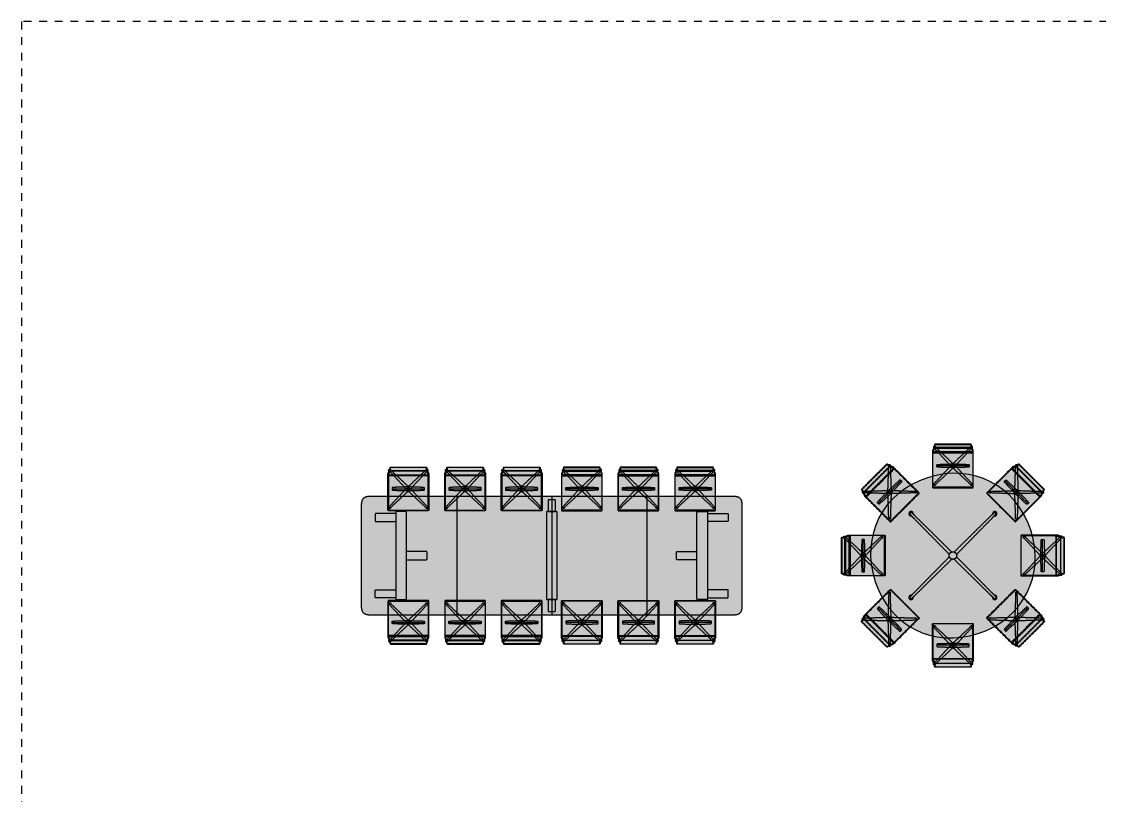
# Model space of a CAD drawing. Header units: metres. Extents: x -17 to 580, y -130 to 19.
# Drawn here: x 284.86 to 298.68, y -15.58 to -5.66 of the extents above; entities that cross this region are included whole.
import ezdxf

# ---------------------------------------------------------------- set-up
doc = ezdxf.new("R2010")
doc.units = ezdxf.units.M
for name, pattern in [('Dash Line_3', [0.002905, 0.001937, -0.000968375]), ('Style Black Lines_4', [0]), ('Style Border  Transparent Fill', [0])]:
    doc.linetypes.add(name, pattern=pattern)
for name, color, linetype, true_color in [('Imported blocks', 7, 'Continuous', 0x7a8bf7), ('Page Layout', 7, 'Continuous', 0xe0e0e0), ('Walls', 7, 'Continuous', 0xc7c7c7)]:
    doc.layers.add(name, color=color, linetype=linetype, true_color=true_color)

# ---------------------------------------------------------------- blocks, each defined once
blk = doc.blocks.new('Eames soft pad')
at = {"layer": 'Imported blocks', "transparency": 33554483}
h = blk.add_hatch(color=256, dxfattribs=at)
edge = h.paths.add_edge_path(flags=0)
edge.add_spline(control_points=[(0.107, 0.629), (0.332, 0.629), (0.557, 0.629)], knot_values=[0, 0, 0, 1, 1, 1], degree=2, periodic=0)
edge.add_spline(control_points=[(0.557, 0.629), (0.567, 0.629), (0.567, 0.619)], knot_values=[0, 0, 0, 1, 1, 1], degree=2, periodic=0)
edge.add_spline(control_points=[(0.567, 0.619), (0.567, 0.614), (0.567, 0.608)], knot_values=[0, 0, 0, 1, 1, 1], degree=2, periodic=0)
edge.add_spline(control_points=[(0.567, 0.608), (0.567, 0.605), (0.567, 0.602)], knot_values=[0, 0, 0, 1, 1, 1], degree=2, periodic=0)
edge.add_spline(control_points=[(0.567, 0.602), (0.577, 0.602), (0.581, 0.593)], knot_values=[0, 0, 0, 1, 1, 1], degree=2, periodic=0)
edge.add_spline(control_points=[(0.581, 0.593), (0.585, 0.584), (0.578, 0.577)], knot_values=[0, 0, 0, 1, 1, 1], degree=2, periodic=0)
edge.add_spline(control_points=[(0.578, 0.577), (0.585, 0.563), (0.592, 0.548)], knot_values=[0, 0, 0, 1, 1, 1], degree=2, periodic=0)
edge.add_spline(control_points=[(0.592, 0.548), (0.593, 0.546), (0.593, 0.544)], knot_values=[0, 0, 0, 1, 1, 1], degree=2, periodic=0)
edge.add_spline(control_points=[(0.593, 0.544), (0.593, 0.534), (0.593, 0.523)], knot_values=[0, 0, 0, 1, 1, 1], degree=2, periodic=0)
edge.add_spline(control_points=[(0.593, 0.523), (0.593, 0.302), (0.593, 0.08)], knot_values=[0, 0, 0, 1, 1, 1], degree=2, periodic=0)
edge.add_spline(control_points=[(0.593, 0.08), (0.593, 0.07), (0.583, 0.07)], knot_values=[0, 0, 0, 1, 1, 1], degree=2, periodic=0)
edge.add_spline(control_points=[(0.583, 0.07), (0.332, 0.07), (0.08, 0.07)], knot_values=[0, 0, 0, 1, 1, 1], degree=2, periodic=0)
edge.add_spline(control_points=[(0.08, 0.07), (0.07, 0.07), (0.07, 0.08)], knot_values=[0, 0, 0, 1, 1, 1], degree=2, periodic=0)
edge.add_spline(control_points=[(0.07, 0.08), (0.07, 0.302), (0.07, 0.523)], knot_values=[0, 0, 0, 1, 1, 1], degree=2, periodic=0)
edge.add_spline(control_points=[(0.07, 0.523), (0.07, 0.534), (0.07, 0.544)], knot_values=[0, 0, 0, 1, 1, 1], degree=2, periodic=0)
edge.add_spline(control_points=[(0.07, 0.544), (0.07, 0.546), (0.071, 0.548)], knot_values=[0, 0, 0, 1, 1, 1], degree=2, periodic=0)
edge.add_spline(control_points=[(0.071, 0.548), (0.078, 0.562), (0.085, 0.576)], knot_values=[0, 0, 0, 1, 1, 1], degree=2, periodic=0)
edge.add_spline(control_points=[(0.085, 0.576), (0.075, 0.583), (0.08, 0.593)], knot_values=[0, 0, 0, 1, 1, 1], degree=2, periodic=0)
edge.add_spline(control_points=[(0.08, 0.593), (0.084, 0.604), (0.096, 0.602)], knot_values=[0, 0, 0, 1, 1, 1], degree=2, periodic=0)
edge.add_spline(control_points=[(0.096, 0.602), (0.096, 0.605), (0.097, 0.608)], knot_values=[0, 0, 0, 1, 1, 1], degree=2, periodic=0)
edge.add_spline(control_points=[(0.097, 0.608), (0.097, 0.614), (0.097, 0.619)], knot_values=[0, 0, 0, 1, 1, 1], degree=2, periodic=0)
edge.add_spline(control_points=[(0.097, 0.619), (0.097, 0.629), (0.107, 0.629)], knot_values=[0, 0, 0, 1, 1, 1], degree=2, periodic=0)
at = {"layer": 'Imported blocks', "linetype": 'Style Black Lines_4'}
blk.add_lwpolyline([(0.593, 0.523), (0.07, 0.523)], dxfattribs=at)
at = {"layer": 'Imported blocks'}
for points, degree in [([(0.071, 0.548), (0.078, 0.562), (0.085, 0.576)], 2), ([(0.085, 0.576), (0.075, 0.583), (0.08, 0.593)], 2), ([(0.08, 0.593), (0.084, 0.604), (0.096, 0.602)], 2), ([(0.091, 0.572), (0.085, 0.557), (0.08, 0.542)], 2), ([(0.085, 0.592), (0.081, 0.586), (0.086, 0.581)], 2), ([(0.095, 0.597), (0.088, 0.599), (0.085, 0.592)], 2), ([(0.085, 0.576), (0.09, 0.586), (0.095, 0.597)], 2), ([(0.085, 0.576), (0.089, 0.573), (0.093, 0.573)], 2), ([(0.086, 0.581), (0.086, 0.58), (0.087, 0.58)], 2), ([(0.087, 0.58), (0.191, 0.469), (0.295, 0.358)], 2), ([(0.1, 0.578), (0.093, 0.578), (0.091, 0.572)], 2), ([(0.095, 0.597), (0.096, 0.599), (0.096, 0.602)], 2), ([(0.1, 0.595), (0.098, 0.597), (0.095, 0.597)], 2), ([(0.096, 0.602), (0.096, 0.605), (0.097, 0.608)], 2), ([(0.108, 0.588), (0.108, 0.6), (0.096, 0.602)], 2), ([(0.097, 0.619), (0.097, 0.629), (0.107, 0.629)], 2), ([(0.097, 0.608), (0.097, 0.614), (0.097, 0.619)], 2), ([(0.109, 0.624), (0.099, 0.624), (0.099, 0.614)], 2), ([(0.099, 0.614), (0.099, 0.604), (0.099, 0.594)], 2), ([(0.099, 0.594), (0.099, 0.584), (0.109, 0.584)], 2), ([(0.324, 0.386), (0.212, 0.49), (0.1, 0.595)], 2), ([(0.33, 0.578), (0.215, 0.578), (0.1, 0.578)], 2), ([(0.107, 0.629), (0.332, 0.629), (0.557, 0.629)], 2), ([(0.331, 0.624), (0.22, 0.624), (0.109, 0.624)], 2), ([(0.109, 0.584), (0.22, 0.584), (0.331, 0.584)], 2), ([(0.56, 0.578), (0.445, 0.578), (0.33, 0.578)], 2), ([(0.553, 0.624), (0.442, 0.624), (0.331, 0.624)], 2), ([(0.331, 0.584), (0.442, 0.584), (0.553, 0.584)], 2), ([(0.561, 0.595), (0.449, 0.49), (0.338, 0.386)], 2), ([(0.366, 0.357), (0.47, 0.469), (0.575, 0.581)], 2), ([(0.563, 0.614), (0.563, 0.624), (0.553, 0.624)], 2), ([(0.567, 0.602), (0.553, 0.602), (0.553, 0.587)], 2), ([(0.553, 0.584), (0.563, 0.584), (0.563, 0.594)], 2), ([(0.557, 0.629), (0.567, 0.629), (0.567, 0.619)], 2), ([(0.57, 0.572), (0.567, 0.578), (0.56, 0.578)], 2), ([(0.568, 0.597), (0.564, 0.598), (0.561, 0.595)], 2), ([(0.563, 0.594), (0.563, 0.604), (0.563, 0.614)], 2), ([(0.567, 0.619), (0.567, 0.614), (0.567, 0.608)], 2), ([(0.567, 0.608), (0.567, 0.605), (0.567, 0.602)], 2), ([(0.567, 0.602), (0.577, 0.602), (0.581, 0.593)], 2), ([(0.567, 0.602), (0.568, 0.6), (0.568, 0.597)], 2), ([(0.567, 0.573), (0.573, 0.573), (0.578, 0.577)], 2), ([(0.576, 0.592), (0.574, 0.597), (0.568, 0.597)], 2), ([(0.568, 0.597), (0.573, 0.587), (0.578, 0.577)], 2), ([(0.581, 0.542), (0.575, 0.557), (0.57, 0.572)], 2), ([(0.575, 0.581), (0.575, 0.581), (0.576, 0.582)], 2), ([(0.576, 0.582), (0.579, 0.587), (0.576, 0.592)], 2), ([(0.581, 0.593), (0.585, 0.584), (0.578, 0.577)], 2), ([(0.578, 0.577), (0.585, 0.563), (0.592, 0.548)], 2), ([(0.07, 0.544), (0.07, 0.546), (0.071, 0.548)], 2), ([(0.07, 0.523), (0.07, 0.534), (0.07, 0.544)], 2), ([(0.07, 0.08), (0.07, 0.302), (0.07, 0.523)], 2), ([(0.086, 0.518), (0.076, 0.518), (0.076, 0.508)], 2), ([(0.076, 0.508), (0.076, 0.297), (0.076, 0.086)], 2), ([(0.08, 0.542), (0.078, 0.538), (0.081, 0.533)], 2), ([(0.081, 0.533), (0.084, 0.529), (0.089, 0.529)], 2), ([(0.577, 0.518), (0.332, 0.518), (0.086, 0.518)], 2), ([(0.089, 0.529), (0.21, 0.529), (0.33, 0.529)], 2), ([(0.33, 0.529), (0.451, 0.529), (0.572, 0.529)], 2), ([(0.572, 0.529), (0.577, 0.529), (0.58, 0.533)], 2), ([(0.587, 0.508), (0.587, 0.518), (0.577, 0.518)], 2), ([(0.58, 0.533), (0.583, 0.538), (0.581, 0.542)], 2), ([(0.587, 0.086), (0.587, 0.297), (0.587, 0.508)], 2), ([(0.592, 0.548), (0.593, 0.546), (0.593, 0.544)], 2), ([(0.593, 0.544), (0.593, 0.534), (0.593, 0.523)], 2), ([(0.593, 0.523), (0.593, 0.302), (0.593, 0.08)], 2), ([(0.295, 0.344), (0.19, 0.232), (0.086, 0.12)], 2), ([(0.1, 0.106), (0.212, 0.211), (0.323, 0.315)], 2), ([(0.132, 0.368), (0.123, 0.368), (0.123, 0.358)], 2), ([(0.123, 0.358), (0.123, 0.35), (0.123, 0.343)], 2), ([(0.123, 0.35), (0.33, 0.35), (0.537, 0.35)], 2), ([(0.123, 0.343), (0.123, 0.333), (0.132, 0.333)], 2), ([(0.33, 0.375), (0.231, 0.372), (0.132, 0.368)], 2), ([(0.132, 0.333), (0.231, 0.329), (0.33, 0.326)], 2), ([(0.295, 0.358), (0.301, 0.351), (0.295, 0.344)], 2), ([(0.33, 0.37), (0.319, 0.37), (0.31, 0.362), (0.31, 0.35)], 3), ([(0.31, 0.35), (0.31, 0.339), (0.319, 0.33), (0.33, 0.33)], 3), ([(0.33, 0.368), (0.32, 0.368), (0.312, 0.361), (0.312, 0.35)], 3), ([(0.312, 0.35), (0.312, 0.34), (0.32, 0.332), (0.33, 0.332)], 3), ([(0.33, 0.365), (0.322, 0.365), (0.315, 0.359), (0.315, 0.35)], 3), ([(0.315, 0.35), (0.315, 0.342), (0.322, 0.335), (0.33, 0.335)], 3), ([(0.323, 0.315), (0.33, 0.321), (0.337, 0.315)], 2), ([(0.338, 0.386), (0.331, 0.38), (0.324, 0.386)], 2), ([(0.331, 0.375), (0.33, 0.375), (0.33, 0.375)], 2), ([(0.35, 0.35), (0.35, 0.362), (0.342, 0.37), (0.33, 0.37)], 3), ([(0.348, 0.35), (0.348, 0.361), (0.341, 0.368), (0.33, 0.368)], 3), ([(0.345, 0.35), (0.345, 0.359), (0.339, 0.365), (0.33, 0.365)], 3), ([(0.33, 0.33), (0.342, 0.33), (0.35, 0.339), (0.35, 0.35)], 3), ([(0.33, 0.335), (0.339, 0.335), (0.345, 0.342), (0.345, 0.35)], 3), ([(0.33, 0.332), (0.341, 0.332), (0.348, 0.34), (0.348, 0.35)], 3), ([(0.33, 0.326), (0.33, 0.326), (0.331, 0.326)], 2), ([(0.529, 0.368), (0.43, 0.372), (0.331, 0.375)], 2), ([(0.331, 0.326), (0.43, 0.329), (0.529, 0.333)], 2), ([(0.337, 0.315), (0.449, 0.211), (0.561, 0.106)], 2), ([(0.366, 0.343), (0.359, 0.35), (0.366, 0.357)], 2), ([(0.575, 0.12), (0.47, 0.232), (0.366, 0.343)], 2), ([(0.537, 0.358), (0.537, 0.368), (0.529, 0.368)], 2), ([(0.529, 0.333), (0.537, 0.333), (0.537, 0.343)], 2), ([(0.537, 0.343), (0.537, 0.35), (0.537, 0.358)], 2), ([(0.08, 0.07), (0.07, 0.07), (0.07, 0.08)], 2), ([(0.076, 0.086), (0.076, 0.076), (0.086, 0.076)], 2), ([(0.08, 0.119), (0.077, 0.113), (0.079, 0.107), (0.083, 0.103)], 3), ([(0.093, 0.128), (0.087, 0.128), (0.082, 0.125), (0.08, 0.119)], 3), ([(0.583, 0.07), (0.332, 0.07), (0.08, 0.07)], 2), ([(0.086, 0.12), (0.079, 0.113), (0.086, 0.106)], 2), ([(0.083, 0.103), (0.087, 0.099), (0.093, 0.098), (0.099, 0.1)], 3), ([(0.086, 0.106), (0.093, 0.1), (0.1, 0.106)], 2), ([(0.086, 0.076), (0.332, 0.076), (0.577, 0.076)], 2), ([(0.099, 0.1), (0.105, 0.102), (0.108, 0.107), (0.108, 0.113)], 3), ([(0.553, 0.113), (0.553, 0.107), (0.556, 0.102), (0.562, 0.1)], 3), ([(0.561, 0.106), (0.568, 0.1), (0.574, 0.106)], 2), ([(0.562, 0.1), (0.567, 0.098), (0.573, 0.099), (0.578, 0.103)], 3), ([(0.581, 0.119), (0.579, 0.125), (0.573, 0.128), (0.567, 0.128)], 3), ([(0.574, 0.106), (0.581, 0.113), (0.575, 0.12)], 2), ([(0.577, 0.076), (0.587, 0.076), (0.587, 0.086)], 2), ([(0.578, 0.103), (0.582, 0.107), (0.583, 0.113), (0.581, 0.119)], 3), ([(0.593, 0.08), (0.593, 0.07), (0.583, 0.07)], 2)]:
    blk.add_open_spline(points, degree=degree, dxfattribs=at)
blk = doc.blocks.new('Rockwell unscripted')
at = {"layer": 'Imported blocks', "transparency": 33554483}
h = blk.add_hatch(color=256, dxfattribs=at)
edge = h.paths.add_edge_path(flags=0)
edge.add_spline(control_points=[(4.997, 0.222), (4.997, 0.12), (4.895, 0.12)], knot_values=[0, 0, 0, 1, 1, 1], degree=2, periodic=0)
edge.add_line((4.895, 0.12), (2.558, 0.12))
edge.add_line((2.558, 0.12), (0.222, 0.12))
edge.add_spline(control_points=[(0.222, 0.12), (0.12, 0.12), (0.12, 0.222)], knot_values=[0, 0, 0, 1, 1, 1], degree=2, periodic=0)
edge.add_line((0.12, 0.222), (0.12, 1.542))
edge.add_spline(control_points=[(0.12, 1.542), (0.12, 1.644), (0.222, 1.644)], knot_values=[0, 0, 0, 1, 1, 1], degree=2, periodic=0)
edge.add_line((0.222, 1.644), (2.558, 1.644))
edge.add_line((2.558, 1.644), (4.895, 1.644))
edge.add_spline(control_points=[(4.895, 1.644), (4.997, 1.644), (4.997, 1.542)], knot_values=[0, 0, 0, 1, 1, 1], degree=2, periodic=0)
edge.add_line((4.997, 1.542), (4.997, 0.222))
at = {"layer": 'Imported blocks', "linetype": 'Style Border  Transparent Fill'}
for points in [[(0.12, 0.222), (0.12, 1.542)], [(0.222, 1.644), (2.558, 1.644), (4.895, 1.644)], [(4.997, 1.542), (4.997, 0.222)], [(4.895, 0.12), (2.558, 0.12), (0.222, 0.12)]]:
    blk.add_lwpolyline(points, dxfattribs=at)
at = {"layer": 'Imported blocks', "linetype": 'Style Black Lines_4'}
for points in [[(2.558, 1.644), (2.558, 0.882)], [(2.558, 0.882), (2.558, 0.12)], [(2.558, 0.882), (2.558, 0.12)]]:
    blk.add_lwpolyline(points, dxfattribs=at)
at = {"layer": 'Imported blocks'}
for points in [[(0.12, 1.542), (0.12, 1.644), (0.222, 1.644)], [(1.339, 1.644), (1.339, 0.882), (1.339, 0.12)], [(2.521, 1.598), (2.511, 1.598), (2.511, 1.588)], [(2.511, 1.588), (2.511, 1.517), (2.511, 1.446)], [(2.558, 1.598), (2.54, 1.598), (2.521, 1.598)], [(2.595, 1.598), (2.577, 1.598), (2.558, 1.598)], [(2.605, 1.588), (2.605, 1.598), (2.595, 1.598)], [(2.605, 1.446), (2.605, 1.517), (2.605, 1.588)], [(3.778, 1.644), (3.778, 0.882), (3.778, 0.12)], [(4.895, 1.644), (4.997, 1.644), (4.997, 1.542)], [(0.305, 1.423), (0.295, 1.423), (0.295, 1.413)], [(0.295, 1.413), (0.295, 1.371), (0.295, 1.329)], [(0.558, 1.423), (0.432, 1.423), (0.305, 1.423)], [(0.568, 1.446), (0.558, 1.446), (0.558, 1.436)], [(0.558, 1.436), (0.558, 0.882), (0.558, 0.328)], [(0.686, 1.446), (0.627, 1.446), (0.568, 1.446)], [(0.696, 1.436), (0.696, 1.446), (0.686, 1.446)], [(0.696, 0.328), (0.696, 0.882), (0.696, 1.436)], [(2.499, 1.446), (2.489, 1.446), (2.489, 1.436)], [(2.489, 1.436), (2.489, 0.882), (2.489, 0.328)], [(2.558, 1.446), (2.529, 1.446), (2.499, 1.446)], [(2.511, 1.446), (2.535, 1.446), (2.558, 1.446)], [(2.617, 1.446), (2.588, 1.446), (2.558, 1.446)], [(2.558, 1.446), (2.582, 1.446), (2.605, 1.446)], [(2.627, 1.436), (2.627, 1.446), (2.617, 1.446)], [(2.627, 0.328), (2.627, 0.882), (2.627, 1.436)], [(4.42, 1.436), (4.42, 1.446), (4.43, 1.446)], [(4.42, 0.328), (4.42, 0.882), (4.42, 1.436)], [(4.43, 1.446), (4.489, 1.446), (4.548, 1.446)], [(4.548, 1.446), (4.558, 1.446), (4.558, 1.436)], [(4.558, 1.436), (4.558, 0.882), (4.558, 0.328)], [(4.558, 1.423), (4.685, 1.423), (4.811, 1.423)], [(4.811, 1.423), (4.821, 1.423), (4.821, 1.413)], [(4.821, 1.413), (4.821, 1.371), (4.821, 1.329)], [(0.295, 1.329), (0.295, 1.319), (0.305, 1.319)], [(0.305, 1.319), (0.432, 1.319), (0.558, 1.319)], [(4.811, 1.319), (4.685, 1.319), (4.558, 1.319)], [(4.821, 1.329), (4.821, 1.319), (4.811, 1.319)], [(0.949, 0.934), (0.823, 0.934), (0.696, 0.934)], [(0.696, 0.83), (0.823, 0.83), (0.949, 0.83)], [(0.959, 0.924), (0.959, 0.934), (0.949, 0.934)], [(0.949, 0.83), (0.959, 0.83), (0.959, 0.84)], [(0.959, 0.84), (0.959, 0.882), (0.959, 0.924)], [(4.157, 0.924), (4.157, 0.934), (4.167, 0.934)], [(4.157, 0.84), (4.157, 0.882), (4.157, 0.924)], [(4.167, 0.83), (4.157, 0.83), (4.157, 0.84)], [(4.167, 0.934), (4.294, 0.934), (4.42, 0.934)], [(4.42, 0.83), (4.294, 0.83), (4.167, 0.83)], [(0.295, 0.435), (0.295, 0.445), (0.305, 0.445)], [(0.295, 0.351), (0.295, 0.393), (0.295, 0.435)], [(0.305, 0.445), (0.432, 0.445), (0.558, 0.445)], [(4.811, 0.445), (4.685, 0.445), (4.558, 0.445)], [(4.821, 0.435), (4.821, 0.445), (4.811, 0.445)], [(4.821, 0.351), (4.821, 0.393), (4.821, 0.435)], [(0.305, 0.341), (0.295, 0.341), (0.295, 0.351)], [(0.558, 0.341), (0.432, 0.341), (0.305, 0.341)], [(0.558, 0.328), (0.558, 0.318), (0.568, 0.318)], [(0.568, 0.318), (0.627, 0.318), (0.686, 0.318)], [(0.686, 0.318), (0.696, 0.318), (0.696, 0.328)], [(2.489, 0.328), (2.489, 0.318), (2.499, 0.318)], [(2.499, 0.318), (2.529, 0.318), (2.558, 0.318)], [(2.558, 0.318), (2.535, 0.318), (2.511, 0.318)], [(2.511, 0.318), (2.511, 0.247), (2.511, 0.176)], [(2.605, 0.318), (2.582, 0.318), (2.558, 0.318)], [(2.558, 0.318), (2.588, 0.318), (2.617, 0.318)], [(2.605, 0.176), (2.605, 0.247), (2.605, 0.318)], [(2.617, 0.318), (2.627, 0.318), (2.627, 0.328)], [(4.43, 0.318), (4.42, 0.318), (4.42, 0.328)], [(4.548, 0.318), (4.489, 0.318), (4.43, 0.318)], [(4.558, 0.328), (4.558, 0.318), (4.548, 0.318)], [(4.558, 0.341), (4.685, 0.341), (4.811, 0.341)], [(4.811, 0.341), (4.821, 0.341), (4.821, 0.351)], [(0.222, 0.12), (0.12, 0.12), (0.12, 0.222)], [(2.511, 0.176), (2.511, 0.166), (2.521, 0.166)], [(2.521, 0.166), (2.54, 0.166), (2.558, 0.166)], [(2.558, 0.166), (2.577, 0.166), (2.595, 0.166)], [(2.595, 0.166), (2.605, 0.166), (2.605, 0.176)], [(4.997, 0.222), (4.997, 0.12), (4.895, 0.12)]]:
    blk.add_open_spline(points, degree=2, dxfattribs=at)
blk = doc.blocks.new('Rockwell unscripted 12 seater desk')
at = {"layer": 'Imported blocks'}
for name, p in [('Eames soft pad', (0.388, 3.064)), ('Eames soft pad', (1.116, 3.064)), ('Eames soft pad', (1.841, 3.064)), ('Rockwell unscripted', (0, 1.676))]:
    blk.add_blockref(name, p, dxfattribs=at)
at = {"layer": 'Imported blocks', "xscale": -1}
for p in [(3.276, 3.064), (4.001, 3.064), (4.729, 3.064)]:
    blk.add_blockref('Eames soft pad', p, dxfattribs=at)
at = {"layer": 'Imported blocks', "xscale": -1, "rotation": 180}
for p in [(0.388, 2.052), (1.116, 2.052), (1.841, 2.052)]:
    blk.add_blockref('Eames soft pad', p, dxfattribs=at)
at = {"layer": 'Imported blocks', "rotation": 180}
for p in [(3.276, 2.052), (4.001, 2.052), (4.729, 2.052)]:
    blk.add_blockref('Eames soft pad', p, dxfattribs=at)
blk = doc.blocks.new('Meeting desk round')
at = {"layer": 'Imported blocks', "transparency": 33554483}
h = blk.add_hatch(color=256, dxfattribs=at)
edge = h.paths.add_edge_path(flags=0)
edge.add_spline(control_points=[(2.169, 1.495), (1.981, 2.071), (1.422, 2.356), (0.845, 2.169)], knot_values=[0, 0, 0, 0, 1, 1, 1, 1], degree=3, periodic=0)
edge.add_spline(control_points=[(0.845, 2.169), (0.269, 1.981), (-0.016, 1.422), (0.171, 0.845)], knot_values=[0, 0, 0, 0, 1, 1, 1, 1], degree=3, periodic=0)
edge.add_spline(control_points=[(0.171, 0.845), (0.359, 0.269), (0.918, -0.016), (1.495, 0.171)], knot_values=[0, 0, 0, 0, 1, 1, 1, 1], degree=3, periodic=0)
edge.add_spline(control_points=[(1.495, 0.171), (2.071, 0.359), (2.356, 0.918), (2.169, 1.495)], knot_values=[0, 0, 0, 0, 1, 1, 1, 1], degree=3, periodic=0)
at = {"layer": 'Imported blocks'}
for points, degree in [([(2.169, 1.495), (1.981, 2.071), (1.422, 2.356), (0.845, 2.169)], 3), ([(0.845, 2.169), (0.269, 1.981), (-0.016, 1.422), (0.171, 0.845)], 3), ([(0.608, 1.717), (0.607, 1.715), (0.606, 1.712)], 2), ([(0.606, 1.712), (0.606, 1.709), (0.606, 1.706)], 2), ([(0.606, 1.706), (0.606, 1.704), (0.606, 1.701)], 2), ([(0.606, 1.701), (0.607, 1.698), (0.608, 1.696)], 2), ([(0.61, 1.722), (0.609, 1.72), (0.608, 1.717)], 2), ([(0.608, 1.696), (0.61, 1.693), (0.611, 1.691)], 2), ([(0.614, 1.727), (0.612, 1.724), (0.61, 1.722)], 2), ([(0.611, 1.691), (0.613, 1.689), (0.614, 1.687)], 2), ([(0.618, 1.73), (0.616, 1.728), (0.614, 1.727)], 2), ([(0.614, 1.687), (0.617, 1.685), (0.619, 1.683)], 2), ([(0.623, 1.733), (0.62, 1.731), (0.618, 1.73)], 2), ([(0.618, 1.711), (0.619, 1.713), (0.62, 1.715)], 2), ([(0.62, 1.715), (0.619, 1.713), (0.618, 1.711)], 2), ([(0.618, 1.706), (0.618, 1.709), (0.618, 1.711)], 2), ([(0.618, 1.711), (0.618, 1.709), (0.618, 1.706)], 2), ([(0.618, 1.702), (0.618, 1.704), (0.618, 1.706)], 2), ([(0.618, 1.706), (0.618, 1.704), (0.618, 1.702)], 2), ([(0.62, 1.698), (0.619, 1.7), (0.618, 1.702)], 2), ([(0.618, 1.702), (0.619, 1.7), (0.62, 1.698)], 2), ([(0.619, 1.683), (0.621, 1.682), (0.624, 1.681)], 2), ([(0.62, 1.715), (0.621, 1.716), (0.623, 1.718)], 2), ([(0.623, 1.718), (0.621, 1.716), (0.62, 1.715)], 2), ([(0.623, 1.694), (0.622, 1.696), (0.62, 1.698)], 2), ([(0.62, 1.698), (0.622, 1.696), (0.623, 1.694)], 2), ([(0.628, 1.735), (0.625, 1.734), (0.623, 1.733)], 2), ([(0.623, 1.718), (0.625, 1.72), (0.626, 1.721)], 2), ([(0.626, 1.721), (0.625, 1.72), (0.623, 1.718)], 2), ([(0.627, 1.692), (0.625, 1.693), (0.623, 1.694)], 2), ([(0.623, 1.694), (0.625, 1.693), (0.627, 1.692)], 2), ([(0.624, 1.681), (0.626, 1.68), (0.629, 1.679)], 2), ([(0.626, 1.721), (0.628, 1.722), (0.63, 1.723)], 2), ([(0.63, 1.723), (0.628, 1.722), (0.626, 1.721)], 2), ([(0.639, 1.679), (0.633, 1.685), (0.627, 1.692)], 2), ([(0.627, 1.692), (0.646, 1.672), (0.666, 1.652)], 2), ([(0.633, 1.735), (0.631, 1.735), (0.628, 1.735)], 2), ([(0.629, 1.679), (0.632, 1.679), (0.634, 1.679)], 2), ([(0.63, 1.723), (0.632, 1.723), (0.635, 1.723)], 2), ([(0.635, 1.723), (0.632, 1.723), (0.63, 1.723)], 2), ([(0.639, 1.735), (0.636, 1.735), (0.633, 1.735)], 2), ([(0.634, 1.679), (0.636, 1.679), (0.639, 1.679)], 2), ([(0.635, 1.723), (0.637, 1.723), (0.639, 1.723)], 2), ([(0.639, 1.723), (0.637, 1.723), (0.635, 1.723)], 2), ([(0.644, 1.733), (0.642, 1.734), (0.639, 1.735)], 2), ([(0.639, 1.723), (0.641, 1.722), (0.643, 1.721)], 2), ([(0.643, 1.721), (0.641, 1.722), (0.639, 1.723)], 2), ([(0.643, 1.721), (0.645, 1.719), (0.647, 1.718)], 2), ([(0.647, 1.718), (0.645, 1.719), (0.643, 1.721)], 2), ([(0.649, 1.731), (0.647, 1.732), (0.644, 1.733)], 2), ([(0.647, 1.718), (0.648, 1.716), (0.649, 1.714)], 2), ([(0.649, 1.714), (0.648, 1.716), (0.647, 1.718)], 2), ([(0.654, 1.727), (0.651, 1.729), (0.649, 1.731)], 2), ([(0.649, 1.714), (0.656, 1.708), (0.662, 1.702)], 2), ([(0.689, 1.675), (0.669, 1.695), (0.649, 1.714)], 2), ([(0.649, 1.714), (0.649, 1.714), (0.649, 1.714)], 2), ([(0.657, 1.723), (0.655, 1.725), (0.654, 1.727)], 2), ([(0.66, 1.718), (0.659, 1.721), (0.657, 1.723)], 2), ([(0.662, 1.713), (0.661, 1.716), (0.66, 1.718)], 2), ([(0.662, 1.708), (0.662, 1.71), (0.662, 1.713)], 2), ([(0.662, 1.702), (0.662, 1.705), (0.662, 1.708)], 2), ([(1.155, 1.216), (0.922, 1.446), (0.689, 1.675)], 2), ([(1.652, 1.675), (1.419, 1.446), (1.186, 1.216)], 2), ([(1.692, 1.714), (1.672, 1.695), (1.652, 1.675)], 2), ([(1.675, 1.652), (1.695, 1.672), (1.714, 1.692)], 2), ([(1.681, 1.718), (1.68, 1.715), (1.679, 1.712)], 2), ([(1.679, 1.702), (1.685, 1.708), (1.692, 1.714)], 2), ([(1.679, 1.712), (1.679, 1.71), (1.679, 1.707)], 2), ([(1.679, 1.707), (1.679, 1.704), (1.679, 1.702)], 2), ([(1.684, 1.723), (1.682, 1.72), (1.681, 1.718)], 2), ([(1.687, 1.727), (1.685, 1.725), (1.684, 1.723)], 2), ([(1.691, 1.73), (1.689, 1.729), (1.687, 1.727)], 2), ([(1.696, 1.733), (1.694, 1.732), (1.691, 1.73)], 2), ([(1.692, 1.714), (1.693, 1.716), (1.694, 1.717)], 2), ([(1.694, 1.717), (1.693, 1.716), (1.692, 1.714)], 2), ([(1.694, 1.717), (1.695, 1.718), (1.696, 1.719)], 2), ([(1.696, 1.719), (1.695, 1.718), (1.694, 1.717)], 2), ([(1.702, 1.735), (1.699, 1.734), (1.696, 1.733)], 2), ([(1.696, 1.719), (1.697, 1.72), (1.699, 1.721)], 2), ([(1.699, 1.721), (1.697, 1.72), (1.696, 1.719)], 2), ([(1.699, 1.721), (1.701, 1.722), (1.703, 1.723)], 2), ([(1.703, 1.723), (1.701, 1.722), (1.699, 1.721)], 2), ([(1.707, 1.735), (1.704, 1.735), (1.702, 1.735)], 2), ([(1.714, 1.692), (1.708, 1.685), (1.702, 1.679)], 2), ([(1.702, 1.679), (1.705, 1.679), (1.707, 1.679)], 2), ([(1.703, 1.723), (1.705, 1.723), (1.707, 1.723)], 2), ([(1.707, 1.723), (1.705, 1.723), (1.703, 1.723)], 2), ([(1.713, 1.735), (1.71, 1.735), (1.707, 1.735)], 2), ([(1.707, 1.723), (1.709, 1.723), (1.711, 1.722)], 2), ([(1.711, 1.722), (1.709, 1.723), (1.707, 1.723)], 2), ([(1.707, 1.679), (1.71, 1.679), (1.713, 1.679)], 2), ([(1.711, 1.722), (1.713, 1.722), (1.715, 1.721)], 2), ([(1.715, 1.721), (1.713, 1.722), (1.711, 1.722)], 2), ([(1.718, 1.733), (1.715, 1.734), (1.713, 1.735)], 2), ([(1.713, 1.679), (1.715, 1.68), (1.718, 1.681)], 2), ([(1.718, 1.694), (1.716, 1.693), (1.714, 1.692)], 2), ([(1.714, 1.692), (1.716, 1.693), (1.718, 1.694)], 2), ([(1.714, 1.692), (1.714, 1.692), (1.714, 1.692)], 2), ([(1.715, 1.721), (1.717, 1.719), (1.719, 1.718)], 2), ([(1.719, 1.718), (1.717, 1.719), (1.715, 1.721)], 2), ([(1.723, 1.73), (1.72, 1.732), (1.718, 1.733)], 2), ([(1.721, 1.698), (1.719, 1.696), (1.718, 1.694)], 2), ([(1.718, 1.694), (1.719, 1.696), (1.721, 1.698)], 2), ([(1.718, 1.681), (1.72, 1.682), (1.723, 1.683)], 2), ([(1.719, 1.718), (1.72, 1.716), (1.721, 1.714)], 2), ([(1.721, 1.714), (1.72, 1.716), (1.719, 1.718)], 2), ([(1.721, 1.714), (1.722, 1.712), (1.723, 1.71)], 2), ([(1.723, 1.71), (1.722, 1.712), (1.721, 1.714)], 2), ([(1.722, 1.702), (1.722, 1.7), (1.721, 1.698)], 2), ([(1.721, 1.698), (1.722, 1.7), (1.722, 1.702)], 2), ([(1.723, 1.706), (1.723, 1.704), (1.722, 1.702)], 2), ([(1.722, 1.702), (1.723, 1.704), (1.723, 1.706)], 2), ([(1.727, 1.727), (1.725, 1.729), (1.723, 1.73)], 2), ([(1.723, 1.71), (1.723, 1.708), (1.723, 1.706)], 2), ([(1.723, 1.706), (1.723, 1.708), (1.723, 1.71)], 2), ([(1.723, 1.683), (1.725, 1.685), (1.727, 1.687)], 2), ([(1.731, 1.723), (1.729, 1.725), (1.727, 1.727)], 2), ([(1.727, 1.687), (1.729, 1.689), (1.731, 1.691)], 2), ([(1.733, 1.718), (1.732, 1.72), (1.731, 1.723)], 2), ([(1.731, 1.691), (1.732, 1.694), (1.733, 1.696)], 2), ([(1.735, 1.712), (1.734, 1.715), (1.733, 1.718)], 2), ([(1.733, 1.696), (1.734, 1.699), (1.735, 1.701)], 2), ([(1.735, 1.707), (1.735, 1.71), (1.735, 1.712)], 2), ([(1.735, 1.701), (1.735, 1.704), (1.735, 1.707)], 2), ([(0.666, 1.652), (0.895, 1.419), (1.125, 1.186)], 2), ([(1.217, 1.186), (1.446, 1.419), (1.675, 1.652)], 2), ([(1.495, 0.171), (2.071, 0.359), (2.356, 0.918), (2.169, 1.495)], 3), ([(1.125, 1.155), (0.895, 0.922), (0.666, 0.689)], 2), ([(0.689, 0.666), (0.922, 0.895), (1.155, 1.124)], 2), ([(1.122, 1.17), (1.122, 1.174), (1.123, 1.178)], 2), ([(1.123, 1.163), (1.122, 1.167), (1.122, 1.17)], 2), ([(1.123, 1.178), (1.124, 1.182), (1.124, 1.185)], 2), ([(1.124, 1.155), (1.124, 1.159), (1.123, 1.163)], 2), ([(1.124, 1.185), (1.126, 1.189), (1.127, 1.192)], 2), ([(1.127, 1.148), (1.126, 1.152), (1.124, 1.155)], 2), ([(1.125, 1.186), (1.126, 1.189), (1.127, 1.193)], 2), ([(1.125, 1.186), (1.125, 1.186), (1.125, 1.186)], 2), ([(1.127, 1.148), (1.126, 1.152), (1.125, 1.155)], 2), ([(1.127, 1.192), (1.129, 1.196), (1.131, 1.199)], 2), ([(1.127, 1.193), (1.129, 1.196), (1.131, 1.199)], 2), ([(1.131, 1.142), (1.129, 1.145), (1.127, 1.148)], 2), ([(1.131, 1.142), (1.129, 1.145), (1.127, 1.148)], 2), ([(1.131, 1.199), (1.134, 1.202), (1.136, 1.205)], 2), ([(1.131, 1.199), (1.134, 1.202), (1.136, 1.205)], 2), ([(1.136, 1.136), (1.134, 1.139), (1.131, 1.142)], 2), ([(1.136, 1.136), (1.134, 1.139), (1.131, 1.142)], 2), ([(1.136, 1.205), (1.139, 1.207), (1.142, 1.21)], 2), ([(1.136, 1.205), (1.139, 1.207), (1.142, 1.21)], 2), ([(1.142, 1.131), (1.139, 1.134), (1.136, 1.136)], 2), ([(1.142, 1.131), (1.139, 1.134), (1.136, 1.136)], 2), ([(1.142, 1.21), (1.145, 1.212), (1.149, 1.214)], 2), ([(1.142, 1.21), (1.145, 1.212), (1.148, 1.214)], 2), ([(1.149, 1.127), (1.145, 1.129), (1.142, 1.131)], 2), ([(1.148, 1.127), (1.145, 1.129), (1.142, 1.131)], 2), ([(1.148, 1.214), (1.152, 1.215), (1.155, 1.216)], 2), ([(1.155, 1.124), (1.152, 1.126), (1.148, 1.127)], 2), ([(1.149, 1.214), (1.152, 1.215), (1.156, 1.217)], 2), ([(1.156, 1.124), (1.152, 1.126), (1.149, 1.127)], 2), ([(1.155, 1.124), (1.155, 1.124), (1.155, 1.124)], 2), ([(1.156, 1.217), (1.159, 1.217), (1.163, 1.218)], 2), ([(1.163, 1.123), (1.159, 1.124), (1.156, 1.124)], 2), ([(1.163, 1.218), (1.167, 1.219), (1.171, 1.219)], 2), ([(1.171, 1.122), (1.167, 1.122), (1.163, 1.123)], 2), ([(1.171, 1.219), (1.174, 1.219), (1.178, 1.218)], 2), ([(1.178, 1.123), (1.174, 1.122), (1.171, 1.122)], 2), ([(1.178, 1.218), (1.182, 1.217), (1.186, 1.217)], 2), ([(1.186, 1.124), (1.182, 1.124), (1.178, 1.123)], 2), ([(1.186, 1.217), (1.189, 1.215), (1.193, 1.214)], 2), ([(1.186, 1.216), (1.186, 1.216), (1.186, 1.216)], 2), ([(1.186, 1.216), (1.189, 1.215), (1.193, 1.214)], 2), ([(1.193, 1.127), (1.189, 1.126), (1.186, 1.124)], 2), ([(1.193, 1.127), (1.189, 1.126), (1.186, 1.124)], 2), ([(1.186, 1.124), (1.419, 0.895), (1.652, 0.666)], 2), ([(1.193, 1.214), (1.196, 1.212), (1.199, 1.21)], 2), ([(1.193, 1.214), (1.196, 1.212), (1.199, 1.21)], 2), ([(1.199, 1.131), (1.196, 1.129), (1.193, 1.127)], 2), ([(1.199, 1.131), (1.196, 1.129), (1.193, 1.127)], 2), ([(1.199, 1.21), (1.202, 1.207), (1.205, 1.205)], 2), ([(1.199, 1.21), (1.202, 1.207), (1.205, 1.205)], 2), ([(1.205, 1.136), (1.202, 1.134), (1.199, 1.131)], 2), ([(1.205, 1.136), (1.202, 1.134), (1.199, 1.131)], 2), ([(1.205, 1.205), (1.207, 1.202), (1.21, 1.199)], 2), ([(1.205, 1.205), (1.207, 1.202), (1.21, 1.199)], 2), ([(1.21, 1.142), (1.207, 1.139), (1.205, 1.136)], 2), ([(1.21, 1.142), (1.207, 1.139), (1.205, 1.136)], 2), ([(1.21, 1.199), (1.212, 1.196), (1.214, 1.192)], 2), ([(1.21, 1.199), (1.212, 1.196), (1.214, 1.193)], 2), ([(1.214, 1.148), (1.212, 1.145), (1.21, 1.142)], 2), ([(1.214, 1.148), (1.212, 1.145), (1.21, 1.142)], 2), ([(1.214, 1.193), (1.215, 1.189), (1.217, 1.186)], 2), ([(1.214, 1.192), (1.215, 1.189), (1.217, 1.185)], 2), ([(1.217, 1.155), (1.215, 1.152), (1.214, 1.148)], 2), ([(1.217, 1.155), (1.215, 1.152), (1.214, 1.148)], 2), ([(1.217, 1.185), (1.217, 1.182), (1.218, 1.178)], 2), ([(1.218, 1.163), (1.217, 1.159), (1.217, 1.155)], 2), ([(1.675, 0.689), (1.446, 0.922), (1.217, 1.155)], 2), ([(1.217, 1.155), (1.217, 1.155), (1.217, 1.155)], 2), ([(1.218, 1.178), (1.219, 1.174), (1.219, 1.17)], 2), ([(1.219, 1.17), (1.219, 1.167), (1.218, 1.163)], 2), ([(0.171, 0.845), (0.359, 0.269), (0.918, -0.016), (1.495, 0.171)], 3), ([(0.608, 0.645), (0.607, 0.642), (0.606, 0.639)], 2), ([(0.606, 0.639), (0.606, 0.637), (0.606, 0.634)], 2), ([(0.606, 0.634), (0.606, 0.631), (0.606, 0.628)], 2), ([(0.606, 0.628), (0.607, 0.626), (0.608, 0.623)], 2), ([(0.611, 0.65), (0.609, 0.647), (0.608, 0.645)], 2), ([(0.608, 0.623), (0.609, 0.621), (0.611, 0.618)], 2), ([(0.614, 0.654), (0.612, 0.652), (0.611, 0.65)], 2), ([(0.611, 0.618), (0.612, 0.616), (0.614, 0.614)], 2), ([(0.618, 0.657), (0.616, 0.656), (0.614, 0.654)], 2), ([(0.614, 0.614), (0.616, 0.612), (0.618, 0.61)], 2), ([(0.623, 0.66), (0.621, 0.659), (0.618, 0.657)], 2), ([(0.618, 0.639), (0.619, 0.641), (0.62, 0.643)], 2), ([(0.62, 0.643), (0.619, 0.641), (0.618, 0.639)], 2), ([(0.618, 0.635), (0.618, 0.637), (0.618, 0.639)], 2), ([(0.618, 0.639), (0.618, 0.637), (0.618, 0.635)], 2), ([(0.618, 0.63), (0.618, 0.632), (0.618, 0.635)], 2), ([(0.618, 0.635), (0.618, 0.632), (0.618, 0.63)], 2), ([(0.62, 0.626), (0.619, 0.628), (0.618, 0.63)], 2), ([(0.618, 0.63), (0.619, 0.628), (0.62, 0.626)], 2), ([(0.618, 0.61), (0.621, 0.609), (0.623, 0.608)], 2), ([(0.62, 0.643), (0.622, 0.645), (0.623, 0.647)], 2), ([(0.623, 0.647), (0.622, 0.645), (0.62, 0.643)], 2), ([(0.623, 0.623), (0.621, 0.624), (0.62, 0.626)], 2), ([(0.62, 0.626), (0.621, 0.624), (0.623, 0.623)], 2), ([(0.629, 0.662), (0.626, 0.661), (0.623, 0.66)], 2), ([(0.623, 0.647), (0.625, 0.648), (0.627, 0.649)], 2), ([(0.627, 0.649), (0.625, 0.648), (0.623, 0.647)], 2), ([(0.626, 0.62), (0.625, 0.621), (0.623, 0.623)], 2), ([(0.623, 0.623), (0.625, 0.621), (0.626, 0.62)], 2), ([(0.623, 0.608), (0.626, 0.607), (0.629, 0.606)], 2), ([(0.63, 0.618), (0.628, 0.619), (0.626, 0.62)], 2), ([(0.626, 0.62), (0.628, 0.619), (0.63, 0.618)], 2), ([(0.666, 0.689), (0.646, 0.669), (0.627, 0.649)], 2), ([(0.627, 0.649), (0.633, 0.656), (0.639, 0.662)], 2), ([(0.627, 0.649), (0.627, 0.649), (0.627, 0.649)], 2), ([(0.634, 0.662), (0.631, 0.662), (0.629, 0.662)], 2), ([(0.629, 0.606), (0.631, 0.606), (0.634, 0.606)], 2), ([(0.635, 0.618), (0.632, 0.618), (0.63, 0.618)], 2), ([(0.63, 0.618), (0.632, 0.618), (0.635, 0.618)], 2), ([(0.639, 0.662), (0.636, 0.662), (0.634, 0.662)], 2), ([(0.634, 0.606), (0.637, 0.606), (0.64, 0.606)], 2), ([(0.639, 0.618), (0.637, 0.618), (0.635, 0.618)], 2), ([(0.635, 0.618), (0.637, 0.618), (0.639, 0.618)], 2), ([(0.643, 0.62), (0.641, 0.619), (0.639, 0.618)], 2), ([(0.639, 0.618), (0.641, 0.619), (0.643, 0.62)], 2), ([(0.64, 0.606), (0.642, 0.607), (0.645, 0.608)], 2), ([(0.647, 0.623), (0.645, 0.622), (0.643, 0.62)], 2), ([(0.643, 0.62), (0.645, 0.622), (0.647, 0.623)], 2), ([(0.645, 0.608), (0.647, 0.609), (0.65, 0.61)], 2), ([(0.649, 0.627), (0.648, 0.625), (0.647, 0.623)], 2), ([(0.647, 0.623), (0.648, 0.625), (0.649, 0.627)], 2), ([(0.649, 0.627), (0.669, 0.646), (0.689, 0.666)], 2), ([(0.662, 0.639), (0.656, 0.633), (0.649, 0.627)], 2), ([(0.65, 0.61), (0.652, 0.612), (0.654, 0.614)], 2), ([(0.654, 0.614), (0.656, 0.616), (0.658, 0.618)], 2), ([(0.658, 0.618), (0.659, 0.621), (0.66, 0.623)], 2), ([(0.66, 0.623), (0.661, 0.626), (0.662, 0.628)], 2), ([(0.662, 0.634), (0.662, 0.636), (0.662, 0.639)], 2), ([(0.662, 0.628), (0.662, 0.631), (0.662, 0.634)], 2), ([(1.652, 0.666), (1.672, 0.646), (1.692, 0.627)], 2), ([(1.714, 0.649), (1.695, 0.669), (1.675, 0.689)], 2), ([(1.692, 0.627), (1.685, 0.633), (1.679, 0.639)], 2), ([(1.679, 0.639), (1.679, 0.636), (1.679, 0.634)], 2), ([(1.679, 0.634), (1.679, 0.631), (1.679, 0.628)], 2), ([(1.679, 0.628), (1.68, 0.626), (1.681, 0.623)], 2), ([(1.681, 0.623), (1.682, 0.621), (1.684, 0.618)], 2), ([(1.684, 0.618), (1.685, 0.616), (1.687, 0.614)], 2), ([(1.687, 0.614), (1.689, 0.612), (1.691, 0.61)], 2), ([(1.691, 0.61), (1.694, 0.609), (1.696, 0.608)], 2), ([(1.692, 0.627), (1.692, 0.627), (1.692, 0.627)], 2), ([(1.692, 0.627), (1.693, 0.625), (1.694, 0.623)], 2), ([(1.694, 0.623), (1.693, 0.625), (1.692, 0.627)], 2), ([(1.694, 0.623), (1.695, 0.621), (1.697, 0.62)], 2), ([(1.697, 0.62), (1.695, 0.621), (1.694, 0.623)], 2), ([(1.696, 0.608), (1.699, 0.607), (1.702, 0.606)], 2), ([(1.697, 0.62), (1.698, 0.618), (1.7, 0.617)], 2), ([(1.7, 0.617), (1.698, 0.618), (1.697, 0.62)], 2), ([(1.7, 0.617), (1.702, 0.616), (1.704, 0.616)], 2), ([(1.704, 0.616), (1.702, 0.616), (1.7, 0.617)], 2), ([(1.707, 0.662), (1.705, 0.662), (1.702, 0.662)], 2), ([(1.702, 0.662), (1.708, 0.656), (1.714, 0.649)], 2), ([(1.702, 0.606), (1.704, 0.606), (1.707, 0.606)], 2), ([(1.704, 0.616), (1.706, 0.615), (1.708, 0.615)], 2), ([(1.708, 0.615), (1.706, 0.615), (1.704, 0.616)], 2), ([(1.713, 0.662), (1.71, 0.662), (1.707, 0.662)], 2), ([(1.707, 0.606), (1.71, 0.606), (1.713, 0.606)], 2), ([(1.708, 0.615), (1.711, 0.615), (1.713, 0.616)], 2), ([(1.713, 0.616), (1.711, 0.615), (1.708, 0.615)], 2), ([(1.718, 0.66), (1.715, 0.661), (1.713, 0.662)], 2), ([(1.713, 0.616), (1.715, 0.617), (1.717, 0.617)], 2), ([(1.717, 0.617), (1.715, 0.617), (1.713, 0.616)], 2), ([(1.713, 0.606), (1.715, 0.607), (1.718, 0.608)], 2), ([(1.718, 0.647), (1.716, 0.648), (1.714, 0.649)], 2), ([(1.714, 0.649), (1.716, 0.648), (1.718, 0.647)], 2), ([(1.717, 0.617), (1.719, 0.619), (1.721, 0.62)], 2), ([(1.721, 0.62), (1.719, 0.619), (1.717, 0.617)], 2), ([(1.723, 0.657), (1.72, 0.659), (1.718, 0.66)], 2), ([(1.721, 0.644), (1.72, 0.646), (1.718, 0.647)], 2), ([(1.718, 0.647), (1.72, 0.646), (1.721, 0.644)], 2), ([(1.718, 0.608), (1.72, 0.609), (1.723, 0.61)], 2), ([(1.724, 0.641), (1.723, 0.643), (1.721, 0.644)], 2), ([(1.721, 0.644), (1.723, 0.643), (1.724, 0.641)], 2), ([(1.721, 0.62), (1.722, 0.622), (1.724, 0.624)], 2), ([(1.724, 0.624), (1.722, 0.622), (1.721, 0.62)], 2), ([(1.727, 0.654), (1.725, 0.656), (1.723, 0.657)], 2), ([(1.723, 0.61), (1.725, 0.612), (1.727, 0.614)], 2), ([(1.725, 0.637), (1.725, 0.639), (1.724, 0.641)], 2), ([(1.724, 0.641), (1.725, 0.639), (1.725, 0.637)], 2), ([(1.724, 0.624), (1.724, 0.626), (1.725, 0.628)], 2), ([(1.725, 0.628), (1.724, 0.626), (1.724, 0.624)], 2), ([(1.726, 0.633), (1.726, 0.635), (1.725, 0.637)], 2), ([(1.725, 0.637), (1.726, 0.635), (1.726, 0.633)], 2), ([(1.725, 0.628), (1.726, 0.63), (1.726, 0.633)], 2), ([(1.726, 0.633), (1.726, 0.63), (1.725, 0.628)], 2), ([(1.731, 0.65), (1.729, 0.652), (1.727, 0.654)], 2), ([(1.727, 0.614), (1.729, 0.616), (1.731, 0.618)], 2), ([(1.733, 0.645), (1.732, 0.647), (1.731, 0.65)], 2), ([(1.731, 0.618), (1.732, 0.621), (1.733, 0.623)], 2), ([(1.735, 0.639), (1.734, 0.642), (1.733, 0.645)], 2), ([(1.733, 0.623), (1.734, 0.626), (1.735, 0.628)], 2), ([(1.735, 0.634), (1.735, 0.637), (1.735, 0.639)], 2), ([(1.735, 0.628), (1.735, 0.631), (1.735, 0.634)], 2)]:
    blk.add_open_spline(points, degree=degree, dxfattribs=at)
blk = doc.blocks.new('8 seater round meeting desk')
at = {"layer": 'Imported blocks', "xscale": -1}
blk.add_blockref('Eames soft pad', (1.881, 2.35), dxfattribs=at)
at = {"layer": 'Imported blocks', "yscale": 0.9999999841798327}
for p, xscale, rotation in [((1.218, 2.35), -0.9999999841798327, 45), ((2.35, 1.881), -0.9999999841798327, 315), ((1.218, 0.749), 0.9999999841798327, 135), ((2.35, 1.218), 0.9999999841798327, 225)]:
    blk.add_blockref('Eames soft pad', p, dxfattribs=dict(at, xscale=xscale, rotation=rotation))
at = {"layer": 'Imported blocks'}
blk.add_blockref('Meeting desk round', (0.379, 0.379), dxfattribs=at)
for p, rotation in [((0.749, 1.218), 90), ((1.881, 0.749), 180)]:
    blk.add_blockref('Eames soft pad', p, dxfattribs=dict(at, rotation=rotation))
at = {"layer": 'Imported blocks', "xscale": -1, "rotation": 270}
blk.add_blockref('Eames soft pad', (2.35, 1.218), dxfattribs=at)

msp = doc.modelspace()

# ---------------------------------------------------------------- linework, layer by layer
at = {"layer": 'Page Layout', "linetype": 'Dash Line_3'}
msp.add_lwpolyline([(284.8552402, -57.0313191), (357.5816362, -57.0313191), (357.5816362, -5.6551738), (284.8552402, -5.6551738), (284.8552402, -57.0313191)], close=True, dxfattribs=at)

# ---------------------------------------------------------------- block references
at = {"layer": 'Walls'}
for name, p in [('8 seater round meeting desk', (295.2523224, -14.0511594)), ('Rockwell unscripted 12 seater desk', (289.0976056, -15.0601618))]:
    msp.add_blockref(name, p, dxfattribs=at)

doc.saveas('drawing.dxf')
